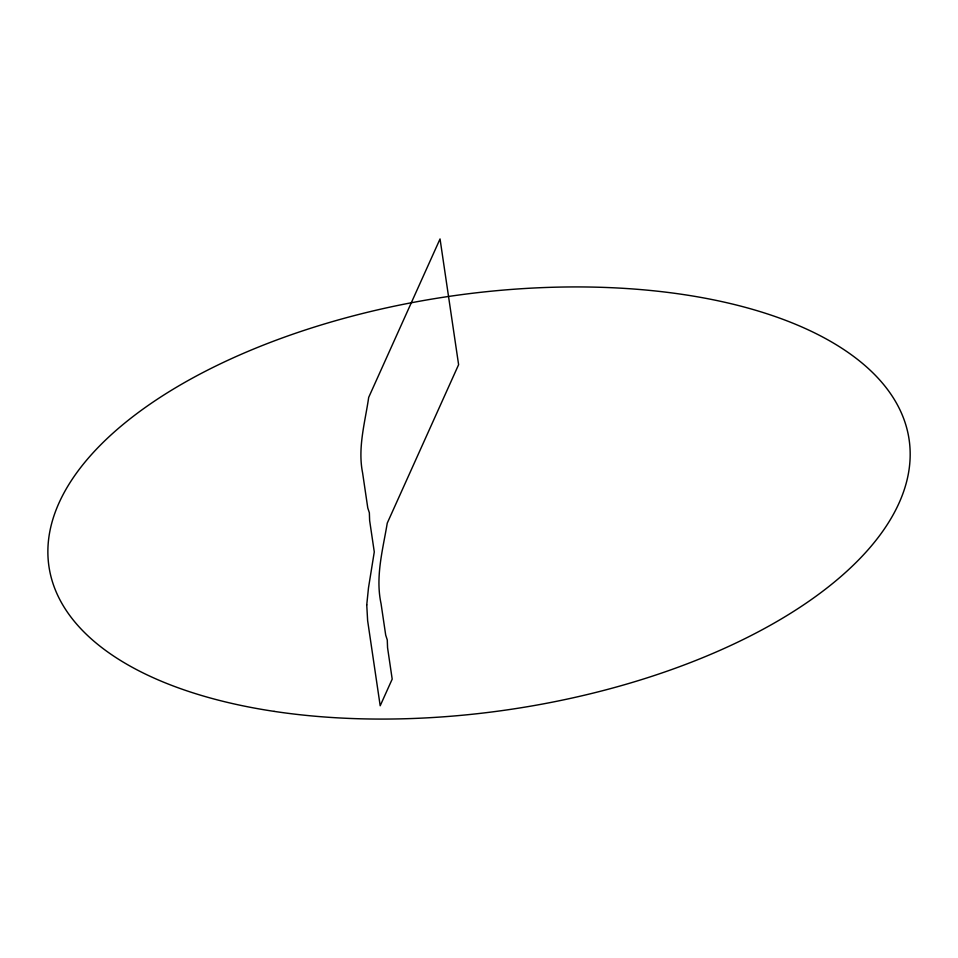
<?xml version="1.0" encoding="UTF-8"?>
<svg xmlns="http://www.w3.org/2000/svg" width="958" height="958" viewBox="0 0 958 958"><rect width="100%" height="100%" fill="white"/><g stroke="black" fill="none" stroke-linecap="round" stroke-linejoin="round"><path stroke-width="1.44" d="M366.746 604.881L367.632 620.64L380.194 705.771L392.193 679.126L387.559 647.692L387.272 639.956L385.703 635.118L381.056 603.684C375.225 576.728 382.865 549.653 387.248 523.14L458.607 364.687L440.045 238.949L368.686 397.39C365.106 422.31 357.538 447.637 362.603 472.905L367.776 507.932L369.357 512.769L369.632 520.505L374.279 551.94L368.483 587.913L366.746 604.881M274.12 711.375A434.716 208.76 -8.4 0 0 910.004 448.32A434.716 208.76 -8.4 0 0 252.972 349.311A434.716 208.76 -8.4 0 0 274.12 711.375"/></g></svg>
